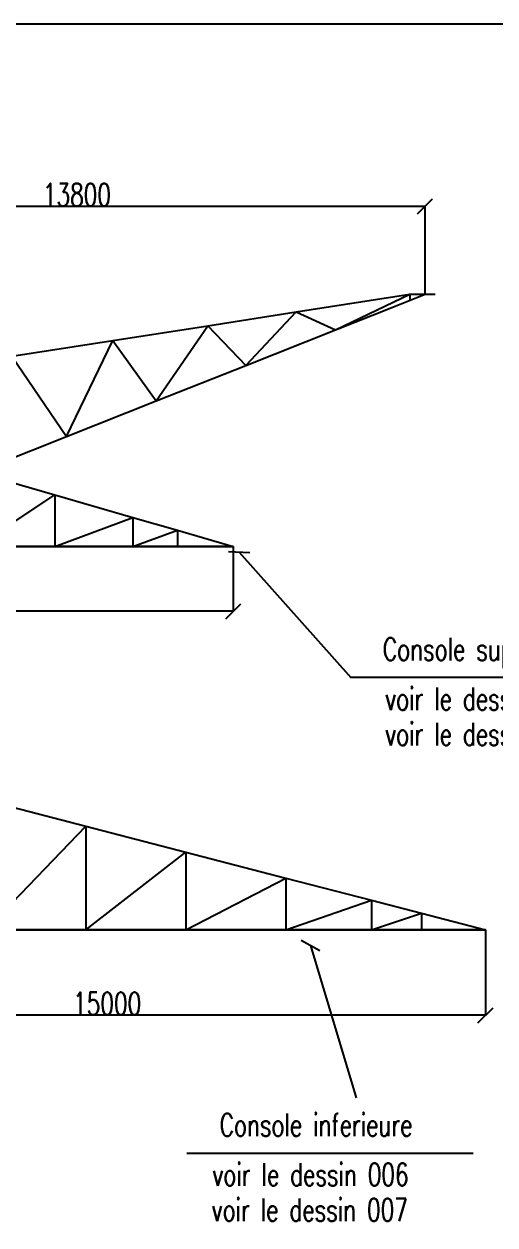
# Model space of a CAD drawing. Header units: millimetres. Extents: x 3750 to 125400, y -103 to 85997.
# Drawn here: x 30771 to 40106, y 62187 to 85997 of the extents above; entities that cross this region are included whole.
import ezdxf

# ---------------------------------------------------------------- set-up
doc = ezdxf.new("R2010")
doc.units = ezdxf.units.MM
doc.header["$LTSCALE"] = 1500
doc.linetypes.add('TRATTEGGIATA', pattern=[19.05, 12.7, -6.35])
doc.layers.add('LS', color=7, linetype='Continuous')
doc.layers.add('REDUNDANT', color=6, linetype='TRATTEGGIATA')
doc.styles.add('RS', font='ROMANS8.shx', dxfattribs={"width": 0.7})
doc.styles.add('S00', font='romans', dxfattribs={"width": 0.8})
doc.dimstyles.new('KIT', dxfattribs={"dimtxt": 40, "dimasz": 20, "dimexe": 1.25, "dimexo": 20, "dimgap": 10, "dimtad": 3, "dimdec": 1, "dimdsep": 46, "dimtxsty": 'S00', "dimblk": 'OBLIQUE', "dimcen": 2.5, "dimclrd": 256, "dimclre": 256, "dimclrt": 256, "dimaunit": 1, "dimadec": 1, "dimazin": 0, "dimtfac": 1, "dimtdec": 1, "dimtmove": 0, "dimatfit": 3, "dimldrblk": 'OBLIQUE', "dimfxl": 1, "dimlwd": -1, "dimlwe": -1, "dimarcsym": 0})
doc.dimstyles.new('TRATTO', dxfattribs={"dimscale": 0, "dimtxt": 450, "dimasz": 300, "dimexe": 0, "dimexo": 0.06, "dimgap": 5, "dimtad": 1, "dimdec": 0, "dimzin": 0, "dimdsep": 46, "dimtxsty": 'RS', "dimblk1": 'OBLIQUE', "dimblk2": 'OBLIQUE', "dimsah": 1, "dimcen": 0.09, "dimclrd": 2, "dimclre": 2, "dimclrt": 7, "dimadec": 0, "dimazin": 0, "dimtfac": 1, "dimtdec": 0, "dimtix": 1, "dimtmove": 2, "dimatfit": 3, "dimfxl": 1, "dimtolj": 1, "dimtzin": 0, "dimarcsym": 0})

# ---------------------------------------------------------------- blocks, each defined once
blk = doc.blocks.new('_OBLIQUE')
at = {"color": 0, "linetype": 'ByBlock'}
blk.add_line((-0.5, -0.5), (0.5, 0.5), dxfattribs=at)
blk = doc.blocks.new('*D9')
at = {"color": 2, "lineweight": -2, "transparency": 16777216}
for p, q in [((24919, 82384), (24919, 82383)), ((24919, 82383), (38719, 82383)), ((38719, 80639), (38719, 82383))]:
    blk.add_line(p, q, dxfattribs=at)
at = {"layer": 'DEFPOINTS', "color": 0, "transparency": 16777216}
for p in [(24919, 82383), (38719, 82383), (38719, 80639)]:
    blk.add_point(p, dxfattribs=at)
at = {"color": 2, "lineweight": -2, "transparency": 16777216, "xscale": 300, "yscale": 300, "zscale": 300, "rotation": 180}
blk.add_blockref('_OBLIQUE', (24919, 82383), dxfattribs=at)
at = {"color": 2, "lineweight": -2, "transparency": 16777216, "xscale": 300, "yscale": 300, "zscale": 300}
blk.add_blockref('_OBLIQUE', (38719, 82383), dxfattribs=at)
at = {"color": 7, "transparency": 16777216, "insert": (31819, 82613), "char_height": 450, "attachment_point": 5, "style": 'RS'}
blk.add_mtext('\\A1;13800', dxfattribs=at)
blk = doc.blocks.new('*D11')
at = {"layer": 'DEFPOINTS', "color": 0, "transparency": 16777216}
for p in [(24919, 75639), (34919, 75639), (24919, 74354)]:
    blk.add_point(p, dxfattribs=at)
at = {"layer": 'LS', "color": 2, "lineweight": -2, "transparency": 16777216}
for p, q in [((24919, 75639), (24919, 74354)), ((34919, 75639), (34919, 74354)), ((34919, 74354), (24919, 74354))]:
    blk.add_line(p, q, dxfattribs=at)
at = {"layer": 'LS', "color": 2, "lineweight": -2, "transparency": 16777216, "xscale": 300, "yscale": 300, "zscale": 300, "rotation": 180}
blk.add_blockref('_OBLIQUE', (24919, 74354), dxfattribs=at)
at = {"layer": 'LS', "color": 2, "lineweight": -2, "transparency": 16777216, "xscale": 300, "yscale": 300, "zscale": 300}
blk.add_blockref('_OBLIQUE', (34919, 74354), dxfattribs=at)
at = {"layer": 'LS', "color": 7, "transparency": 16777216, "insert": (29919, 74584), "char_height": 450, "attachment_point": 5, "style": 'RS'}
blk.add_mtext('\\A1;10000', dxfattribs=at)
blk = doc.blocks.new('*D17')
at = {"layer": 'DEFPOINTS', "color": 0, "transparency": 16777216}
for p in [(39919, 68039), (24919, 66345), (24919, 66345)]:
    blk.add_point(p, dxfattribs=at)
at = {"layer": 'LS', "color": 2, "lineweight": -2, "transparency": 16777216}
for p, q in [((39919, 68039), (39919, 66345)), ((24919, 66345), (24919, 66345)), ((39919, 66345), (24919, 66345))]:
    blk.add_line(p, q, dxfattribs=at)
at = {"layer": 'LS', "color": 2, "lineweight": -2, "transparency": 16777216, "xscale": 300, "yscale": 300, "zscale": 300, "rotation": 180}
blk.add_blockref('_OBLIQUE', (24919, 66345), dxfattribs=at)
at = {"layer": 'LS', "color": 2, "lineweight": -2, "transparency": 16777216, "xscale": 300, "yscale": 300, "zscale": 300}
blk.add_blockref('_OBLIQUE', (39919, 66345), dxfattribs=at)
at = {"layer": 'LS', "color": 7, "transparency": 16777216, "insert": (32419, 66575), "char_height": 450, "attachment_point": 5, "style": 'RS'}
blk.add_mtext('\\A1;15000', dxfattribs=at)

msp = doc.modelspace()

# ---------------------------------------------------------------- linework, layer by layer
at = {"layer": 'LS', "color": 8}
msp.add_lwpolyline([(3750, 85997.3), (3750, -102.7), (99150, -102.7), (99150, 11897.3), (125400, 11897.3), (125400, 85997.3), (3750, 85997.3)], close=True, dxfattribs=at)
at = {"layer": 'REDUNDANT'}
for p, q in [((36164.9, 80287.7), (38418.9, 80638.7)), ((36164.9, 80287.7), (38418.9, 80638.7)), ((36941.9, 79933.7), (38418.9, 80638.7)), ((36941.9, 79933.7), (38418.9, 80638.7)), ((38060.9, 80377.7), (38718.9, 80638.7)), ((38060.9, 80377.7), (38718.9, 80638.7)), ((38418.9, 80638.7), (38718.9, 80638.7)), ((38418.9, 80638.7), (38418.9, 80519.7)), ((38718.9, 80638.7), (38918.9, 80638.7)), ((34410.9, 80015.7), (36164.9, 80287.7)), ((34410.9, 80015.7), (36164.9, 80287.7)), ((34410.9, 80015.7), (36164.9, 80287.7)), ((34410.9, 80015.7), (36164.9, 80287.7)), ((35163.9, 79228.7), (36164.9, 80287.7)), ((35163.9, 79228.7), (36164.9, 80287.7)), ((36164.9, 80287.7), (36941.9, 79933.7)), ((36164.9, 80287.7), (36941.9, 79933.7)), ((36164.9, 80287.7), (36164.9, 80287.7)), ((36941.9, 79933.7), (38060.9, 80377.7)), ((36941.9, 79933.7), (38060.9, 80377.7)), ((36941.9, 79933.7), (38060.9, 80377.7)), ((36941.9, 79933.7), (38060.9, 80377.7)), ((38060.9, 80377.7), (38060.9, 80377.7)), ((32532.9, 79722.7), (34410.9, 80015.7)), ((32532.9, 79722.7), (34410.9, 80015.7)), ((32532.9, 79722.7), (34410.9, 80015.7)), ((32532.9, 79722.7), (34410.9, 80015.7)), ((33386.9, 78523.7), (34410.9, 80015.7)), ((33386.9, 78523.7), (34410.9, 80015.7)), ((34410.9, 80015.7), (35163.9, 79228.7)), ((34410.9, 80015.7), (35163.9, 79228.7)), ((35163.9, 79228.7), (36941.9, 79933.7)), ((35163.9, 79228.7), (36941.9, 79933.7)), ((35163.9, 79228.7), (36941.9, 79933.7)), ((35163.9, 79228.7), (36941.9, 79933.7)), ((30528.9, 79411.7), (32532.9, 79722.7)), ((30528.9, 79411.7), (32532.9, 79722.7)), ((30528.9, 79411.7), (32532.9, 79722.7)), ((30528.9, 79411.7), (32532.9, 79722.7)), ((31609.9, 77818.7), (32532.9, 79722.7)), ((31609.9, 77818.7), (32532.9, 79722.7)), ((32532.9, 79722.7), (33386.9, 78523.7)), ((32532.9, 79722.7), (33386.9, 78523.7)), ((30528.9, 79411.7), (31609.9, 77818.7)), ((30528.9, 79411.7), (31609.9, 77818.7)), ((33386.9, 78523.7), (35163.9, 79228.7)), ((33386.9, 78523.7), (35163.9, 79228.7)), ((33386.9, 78523.7), (35163.9, 79228.7)), ((33386.9, 78523.7), (35163.9, 79228.7)), ((31609.9, 77818.7), (33386.9, 78523.7)), ((31609.9, 77818.7), (33386.9, 78523.7)), ((31609.9, 77818.7), (33386.9, 78523.7)), ((31609.9, 77818.7), (33386.9, 78523.7)), ((29831.9, 77113.7), (31609.9, 77818.7)), ((29831.9, 77113.7), (31609.9, 77818.7)), ((29831.9, 77113.7), (31609.9, 77818.7)), ((29831.9, 77113.7), (31609.9, 77818.7)), ((29831.9, 77113.7), (31380.9, 76664.7)), ((29831.9, 77113.7), (31380.9, 76664.7)), ((29831.9, 75638.7), (31380.9, 76664.7)), ((29831.9, 75638.7), (31380.9, 76664.7)), ((31380.9, 76664.7), (31379.9, 75638.7)), ((31380.9, 76664.7), (31379.9, 75638.7)), ((31380.9, 76664.7), (32928.9, 76215.7)), ((31380.9, 76664.7), (32928.9, 76215.7)), ((31379.9, 75638.7), (32928.9, 76215.7)), ((31379.9, 75638.7), (32928.9, 76215.7)), ((32928.9, 76215.7), (32927.9, 75638.7)), ((32928.9, 76215.7), (32927.9, 75638.7)), ((32928.9, 76215.7), (32927.9, 75638.7)), ((32928.9, 76215.7), (32928.9, 76215.7)), ((32928.9, 76215.7), (33812.9, 75959.7)), ((32928.9, 76215.7), (33812.9, 75959.7)), ((32927.9, 75638.7), (33812.9, 75959.7)), ((32927.9, 75638.7), (33812.9, 75959.7)), ((33812.9, 75959.7), (33812.9, 75638.7)), ((33812.9, 75959.7), (33812.9, 75638.7)), ((33812.9, 75959.7), (34918.9, 75638.7)), ((33812.9, 75959.7), (34918.9, 75638.7)), ((29831.9, 75638.7), (31379.9, 75638.7)), ((31379.9, 75638.7), (29831.9, 75638.7)), ((29831.9, 75638.7), (31379.9, 75638.7)), ((29831.9, 75638.7), (31379.9, 75638.7)), ((31379.9, 75638.7), (32927.9, 75638.7)), ((32927.9, 75638.7), (31379.9, 75638.7)), ((31379.9, 75638.7), (32927.9, 75638.7)), ((31379.9, 75638.7), (32927.9, 75638.7)), ((32927.9, 75638.7), (33812.9, 75638.7)), ((33812.9, 75638.7), (32927.9, 75638.7)), ((32927.9, 75638.7), (33812.9, 75638.7)), ((32927.9, 75638.7), (33812.9, 75638.7)), ((32927.9, 75638.7), (32927.9, 75638.7)), ((33812.9, 75638.7), (34918.9, 75638.7)), ((34918.9, 75638.7), (33812.9, 75638.7)), ((33812.9, 75638.7), (34918.9, 75638.7)), ((33812.9, 75638.7), (34918.9, 75638.7)), ((34918.9, 75638.7), (34918.9, 75638.7)), ((42924.8, 73041.6), (37248.9, 73041.6)), ((30018.9, 70605.7), (31998.9, 70091.7)), ((30018.9, 70605.7), (31998.9, 70091.7)), ((30018.9, 68038.7), (31998.9, 70091.7)), ((30018.9, 68038.7), (31998.9, 70091.7)), ((31998.9, 70091.7), (31998.9, 68038.7)), ((31998.9, 70091.7), (31998.9, 68038.7)), ((31998.9, 70091.7), (33978.9, 69578.7)), ((31998.9, 70091.7), (33978.9, 69578.7)), ((31998.9, 68038.7), (33978.9, 69578.7)), ((31998.9, 68038.7), (33978.9, 69578.7)), ((33978.9, 69578.7), (33978.9, 68038.7)), ((33978.9, 69578.7), (33978.9, 68038.7)), ((33978.9, 69578.7), (35958.9, 69065.7)), ((33978.9, 69578.7), (35958.9, 69065.7)), ((33978.9, 68038.7), (35958.9, 69065.7)), ((33978.9, 68038.7), (35958.9, 69065.7)), ((35958.9, 69065.7), (35958.9, 68038.7)), ((35958.9, 69065.7), (35958.9, 68038.7)), ((35958.9, 69065.7), (35958.9, 69065.7)), ((35958.9, 69065.7), (35958.9, 68038.7)), ((35958.9, 69065.7), (37655.9, 68625.7)), ((35958.9, 69065.7), (37655.9, 68625.7)), ((35958.9, 68038.7), (37655.9, 68625.7)), ((35958.9, 68038.7), (37655.9, 68625.7)), ((37655.9, 68625.7), (37655.9, 68038.7)), ((37655.9, 68625.7), (37655.9, 68038.7)), ((37655.9, 68625.7), (38645.9, 68368.7)), ((37655.9, 68625.7), (38645.9, 68368.7)), ((37655.9, 68038.7), (38645.9, 68368.7)), ((37655.9, 68038.7), (38645.9, 68368.7)), ((38645.9, 68368.7), (38645.9, 68038.7)), ((38645.9, 68368.7), (38645.9, 68038.7)), ((38645.9, 68368.7), (39918.9, 68038.7)), ((38645.9, 68368.7), (39918.9, 68038.7)), ((30018.9, 68038.7), (31998.9, 68038.7)), ((31998.9, 68038.7), (30018.9, 68038.7)), ((30018.9, 68038.7), (31998.9, 68038.7)), ((30018.9, 68038.7), (31998.9, 68038.7)), ((31998.9, 68038.7), (33978.9, 68038.7)), ((33978.9, 68038.7), (31998.9, 68038.7)), ((31998.9, 68038.7), (33978.9, 68038.7)), ((31998.9, 68038.7), (33978.9, 68038.7)), ((33978.9, 68038.7), (35958.9, 68038.7)), ((35958.9, 68038.7), (33978.9, 68038.7)), ((33978.9, 68038.7), (35958.9, 68038.7)), ((33978.9, 68038.7), (35958.9, 68038.7)), ((35958.9, 68038.7), (37655.9, 68038.7)), ((37655.9, 68038.7), (35958.9, 68038.7)), ((35958.9, 68038.7), (37655.9, 68038.7)), ((35958.9, 68038.7), (37655.9, 68038.7)), ((35958.9, 68038.7), (35958.9, 68038.7)), ((37655.9, 68038.7), (38645.9, 68038.7)), ((38645.9, 68038.7), (37655.9, 68038.7)), ((37655.9, 68038.7), (38645.9, 68038.7)), ((37655.9, 68038.7), (38645.9, 68038.7)), ((38645.9, 68038.7), (39918.9, 68038.7)), ((39918.9, 68038.7), (38645.9, 68038.7)), ((38645.9, 68038.7), (39918.9, 68038.7)), ((38645.9, 68038.7), (39918.9, 68038.7)), ((39918.9, 68038.7), (39918.9, 68038.7)), ((33998, 63609.1), (39673.9, 63609.1))]:
    msp.add_line(p, q, dxfattribs=at)

# ---------------------------------------------------------------- texts
at = {"layer": 'LS', "style": 'RS', "width": 0.7}
for s, p in [('Console superieure', (37884.7, 73378.3)), ('voir le dessin 004', (37931.1, 72394.5)), ('voir le dessin 005', (37931.1, 71694.5)), ('Console inferieure', (34650.2, 63945.8)), ('voir le dessin 006', (34506.3, 62962.1)), ('voir le dessin 007', (34491.3, 62262.1))]:
    msp.add_text(s, height=450, dxfattribs=at).set_placement(p)

# ---------------------------------------------------------------- dimensions: what is measured, and where the dimension line sits
dim = msp.add_linear_dim(base=(38718.9, 82383.5), p1=(24918.9, 82383.5), p2=(38718.9, 80638.7), angle=180, dimstyle='TRATTO', override={"dimscale": 1})
dim.commit()
dim.dimension.update_dxf_attribs({"geometry": '*D9', "text_midpoint": (31818.9, 82613.5)})
at = {"layer": 'LS'}
for base, p1, p2, picture, middle in [((24918.9, 74354.1), (34918.9, 75638.7), (24918.9, 75638.7), '*D11', (29918.9, 74584.1)), ((24918.9, 66344.9), (39918.9, 68038.7), (24918.9, 66344.9), '*D17', (32418.9, 66574.9))]:
    dim = msp.add_linear_dim(base=base, p1=p1, p2=p2, angle=180, dimstyle='TRATTO', override={"dimscale": 1}, dxfattribs=at)
    dim.commit()
    dim.dimension.update_dxf_attribs({"geometry": picture, "text_midpoint": middle})

# ---------------------------------------------------------------- leaders
at = {"layer": 'REDUNDANT'}
for points in [[(35037.3, 75522.9), (37248.9, 73041.6)], [(36449.2, 67724.8), (37353.8, 64704.9)]]:
    msp.add_leader(points, dimstyle='KIT', override={"dimasz": 300, "dimtad": 0}, dxfattribs=at)

doc.saveas('drawing.dxf')
